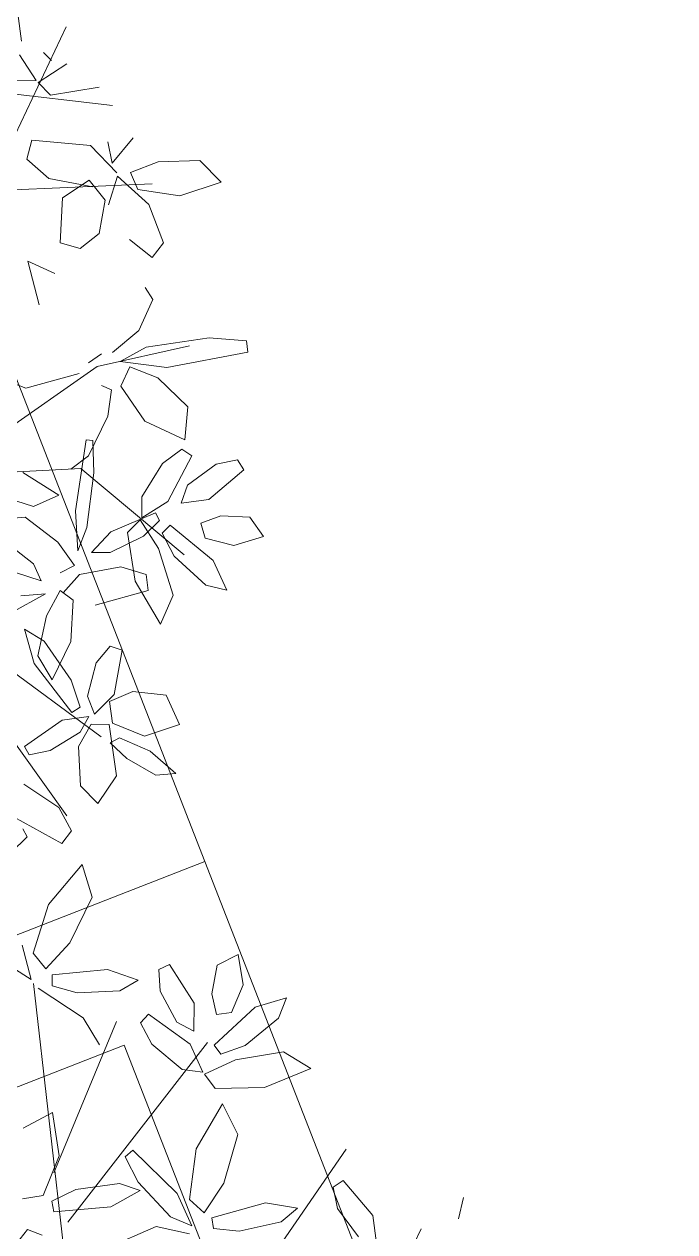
# Model space of a CAD drawing. Header units: millimetres. Extents: x 4980 to 19099, y 3891 to 5773.
# Drawn here: x 5564.32 to 5587.26, y 4434.4 to 4476.94 of the extents above; entities that cross this region are included whole.
import ezdxf

# ---------------------------------------------------------------- set-up
doc = ezdxf.new("R2010")
doc.units = ezdxf.units.MM
doc.layers.add('no3_ahşap gorunus on kalın', color=34, linetype='Continuous', lineweight=20)
doc.layers.add('no3_ölçü tefriş', color=252, linetype='Continuous', lineweight=0)

# ---------------------------------------------------------------- blocks, each defined once
blk = doc.blocks.new('p34')
at = {"color": 68}
for p, q in [((1685.294, -14118.438), (1684.949, -14119.593)), ((1686.489, -14119.835), (1685.294, -14118.438)), ((1684.949, -14119.593), (1685.738, -14121.191)), ((1687.031, -14121.555), (1686.489, -14119.835)), ((1685.738, -14121.191), (1686.597, -14122.104)), ((1687.116, -14122.482), (1687.424, -14121.267)), ((1679.642, -14122.701), (1679.81, -14121.624)), ((1679.81, -14121.624), (1680.556, -14122)), ((1686.597, -14122.104), (1687.031, -14121.555)), ((1680.556, -14122), (1680.748, -14123.009)), ((1681.371, -14123.339), (1682.229, -14121.966)), ((1682.229, -14121.966), (1682.611, -14122.14)), ((1682.611, -14122.14), (1682.568, -14122.911)), ((1683.335, -14122.517), (1684.416, -14122.139)), ((1684.416, -14122.139), (1686.37, -14122.324)), ((1686.37, -14122.324), (1686.371, -14122.701)), ((1687.794, -14122.038), (1687.116, -14122.482)), ((1680.052, -14123.668), (1679.642, -14122.701)), ((1683.99, -14122.893), (1683.335, -14122.517)), ((1686.371, -14122.701), (1685.497, -14122.955)), ((1678.405, -14123.875), (1678.119, -14123.164)), ((1678.119, -14123.164), (1679.223, -14123.492)), ((1680.748, -14123.009), (1680.586, -14123.742)), ((1682.568, -14122.911), (1681.987, -14124.007)), ((1685.497, -14122.955), (1683.99, -14122.893)), ((1685.284, -14123.84), (1686.868, -14122.79)), ((1679.223, -14123.492), (1680.671, -14124.82)), ((1681.381, -14124.322), (1681.371, -14123.339)), ((1679.573, -14124.831), (1678.405, -14123.875)), ((1680.586, -14123.742), (1680.052, -14123.668)), ((1681.987, -14124.007), (1681.381, -14124.322)), ((1681.519, -14124.785), (1682.979, -14123.718)), ((1683.264, -14124.026), (1682.866, -14124.778)), ((1682.979, -14123.718), (1683.264, -14124.026)), ((1684.711, -14124.793), (1685.284, -14123.84)), ((1680.433, -14125.139), (1679.573, -14124.831)), ((1680.671, -14124.82), (1680.433, -14125.139)), ((1681.074, -14125.768), (1681.519, -14124.785)), ((1682.866, -14124.778), (1681.801, -14125.667)), ((1677.269, -14125.649), (1678.225, -14125.068)), ((1678.225, -14125.068), (1679.922, -14125.339)), ((1678.903, -14126.316), (1677.269, -14125.649)), ((1679.922, -14125.339), (1681.012, -14125.841)), ((1681.801, -14125.667), (1681.074, -14125.768)), ((1681.012, -14125.841), (1680.639, -14126.347)), ((1680.639, -14126.347), (1678.903, -14126.316)), ((1680.385, -14126.889), (1679.849, -14127.968)), ((1681.324, -14128.47), (1680.385, -14126.889)), ((1686.147, -14128.698), (1686.38, -14127.164)), ((1686.38, -14127.164), (1687.41, -14127.715)), ((1679.849, -14127.968), (1680.352, -14129.678)), ((1681.564, -14130.257), (1681.324, -14128.47)), ((1682.001, -14130.04), (1683.549, -14128.504)), ((1683.549, -14128.504), (1683.82, -14128.736)), ((1686.713, -14130.086), (1686.147, -14128.698)), ((1683.82, -14128.736), (1683.369, -14129.629)), ((1675.098, -14130.847), (1676.139, -14129.606)), ((1676.139, -14129.606), (1676.493, -14129.832)), ((1676.493, -14129.832), (1676.343, -14130.589)), ((1680.352, -14129.678), (1681.042, -14130.723)), ((1683.369, -14129.629), (1682.233, -14130.863)), ((1684.031, -14129.676), (1683.299, -14129.929)), ((1683.299, -14129.929), (1684.331, -14130.496)), ((1685.572, -14129.886), (1684.031, -14129.676)), ((1686.415, -14130.294), (1685.572, -14129.886)), ((1677.758, -14130.572), (1678.887, -14130.385)), ((1678.887, -14130.385), (1680.781, -14130.901)), ((1681.042, -14130.723), (1681.564, -14130.257)), ((1681.489, -14131.185), (1682.001, -14130.04)), ((1686.349, -14130.665), (1686.415, -14130.294)), ((1687.45, -14130.202), (1686.713, -14130.086)), ((1678.339, -14131.055), (1677.758, -14130.572)), ((1684.331, -14130.496), (1686.349, -14130.665)), ((1679.813, -14131.374), (1678.339, -14131.055)), ((1680.717, -14131.273), (1679.813, -14131.374)), ((1680.781, -14130.901), (1680.717, -14131.273)), ((1682.233, -14130.863), (1681.489, -14131.185)), ((1681.564, -14131.465), (1682.739, -14131.196)), ((1682.739, -14131.196), (1684.522, -14131.968))]:
    blk.add_line(p, q, dxfattribs=at)
at = {"color": 44}
for p, q in [((1685.654, -14135.103), (1687.026, -14122.623)), ((1686.342, -14129.293), (1684.107, -14123.977)), ((1685.85, -14131.036), (1680.9, -14124.728)), ((1679.44, -14133.399), (1676.031, -14128.502)), ((1676.283, -14137.346), (1673.404, -14131.319)), ((1682.755, -14132.766), (1671.775, -14134.094)), ((1676.318, -14137.098), (1670.396, -14136.858)), ((1677.216, -14146.653), (1672.35, -14143.293)), ((1683.379, -14145.161), (1673.489, -14159.11)), ((1672.948, -14146.882), (1669.312, -14149.94)), ((1678.323, -14147.141), (1672.948, -14146.882)), ((1678.77, -14151.506), (1672.265, -14156.333))]:
    blk.add_line(p, q, dxfattribs=at)
at = {"color": 66}
for p, q in [((1672.087, -14130.966), (1671.902, -14130.222)), ((1674.972, -14131.821), (1675.098, -14130.847)), ((1676.343, -14130.589), (1675.616, -14131.594)), ((1686.764, -14131.488), (1687.271, -14131.287)), ((1687.271, -14131.287), (1688.052, -14132.266)), ((1674.2, -14132.216), (1673.92, -14132.499)), ((1674.467, -14133.211), (1675.044, -14132.3)), ((1673.386, -14132.626), (1674.396, -14133.275)), ((1674.396, -14133.275), (1673.956, -14133.724)), ((1675.201, -14133.212), (1674.467, -14133.211)), ((1673.956, -14133.724), (1672.241, -14133.452)), ((1671.792, -14136.131), (1671.058, -14135.243)), ((1671.638, -14136.465), (1672.554, -14135.503)), ((1671.951, -14135.381), (1671.792, -14136.131)), ((1672.554, -14135.503), (1674.621, -14135.305)), ((1674.621, -14135.305), (1674.8, -14135.974)), ((1670.178, -14136.083), (1671.155, -14136.461)), ((1674.8, -14135.974), (1674.036, -14136.66)), ((1670.508, -14137.585), (1671.613, -14136.585)), ((1671.155, -14136.461), (1670.892, -14137.062)), ((1671.613, -14136.585), (1671.927, -14137.595)), ((1672.054, -14137.426), (1672.614, -14136.724)), ((1674.036, -14136.66), (1672.481, -14136.956)), ((1672.614, -14136.724), (1673.558, -14137.339)), ((1672.267, -14138.604), (1672.054, -14137.426)), ((1673.558, -14137.339), (1673.639, -14138.924)), ((1673.639, -14138.924), (1672.934, -14139.129)), ((1673.828, -14140.004), (1674.787, -14139.573)), ((1674.787, -14139.573), (1674.396, -14141.103))]:
    blk.add_line(p, q, dxfattribs=at)
at = {"color": 64}
for p, q in [((1667.963, -14136.813), (1668.711, -14136.044)), ((1668.711, -14136.044), (1670.178, -14136.083)), ((1669.418, -14137.287), (1667.963, -14136.813)), ((1670.892, -14137.062), (1669.418, -14137.287)), ((1670.004, -14138.943), (1670.508, -14137.585)), ((1671.196, -14138.819), (1670.402, -14139.461)), ((1672.934, -14139.129), (1672.267, -14138.604)), ((1670.402, -14139.461), (1670.004, -14138.943)), ((1670.648, -14140.517), (1670.379, -14140.941)), ((1670.379, -14140.941), (1670.877, -14142.023)), ((1667.087, -14142.407), (1668.406, -14142.289)), ((1668.406, -14142.289), (1670.62, -14142.611)), ((1670.877, -14142.023), (1671.814, -14142.803)), ((1667.041, -14142.803), (1667.087, -14142.407)), ((1672.35, -14143.293), (1669.101, -14142.57)), ((1670.62, -14142.611), (1671.541, -14143.118)), ((1669.901, -14143.33), (1667.041, -14142.803)), ((1671.541, -14143.118), (1669.901, -14143.33)), ((1672.654, -14143.156), (1672.205, -14142.847)), ((1670.213, -14143.7), (1671.205, -14143.304)), ((1671.205, -14143.304), (1671.52, -14143.981)), ((1674.868, -14144.038), (1672.993, -14143.53)), ((1675.992, -14143.603), (1674.868, -14144.038)), ((1669.162, -14144.725), (1670.213, -14143.7)), ((1671.52, -14143.981), (1670.683, -14145.224)), ((1672.203, -14143.96), (1671.858, -14144.112)), ((1671.858, -14144.112), (1671.99, -14145.039)), ((1669.279, -14145.887), (1669.162, -14144.725)), ((1670.683, -14145.224), (1669.279, -14145.887)), ((1671.99, -14145.039), (1672.675, -14146.436)), ((1672.521, -14145.896), (1672.49, -14147.033)), ((1672.75, -14145.871), (1672.521, -14145.896)), ((1673.139, -14148.365), (1672.75, -14145.871)), ((1669.034, -14146.453), (1669.379, -14146.214)), ((1669.889, -14148.048), (1669.034, -14146.453)), ((1669.379, -14146.214), (1670.068, -14146.713)), ((1672.675, -14146.436), (1673.293, -14146.902)), ((1668.178, -14146.749), (1669.183, -14147.476)), ((1670.068, -14146.713), (1670.801, -14147.891)), ((1674.984, -14147.01), (1673.725, -14147.811)), ((1672.49, -14147.033), (1672.742, -14148.961)), ((1669.183, -14147.476), (1669.41, -14148.12)), ((1673.725, -14147.811), (1674.614, -14148.215)), ((1674.614, -14148.215), (1675.987, -14147.762)), ((1670.8, -14148.625), (1669.889, -14148.048)), ((1670.801, -14147.891), (1670.8, -14148.625)), ((1670.324, -14148.446), (1670.175, -14148.723)), ((1670.216, -14149.706), (1670.864, -14148.697)), ((1671.898, -14149.117), (1670.324, -14148.446)), ((1670.864, -14148.697), (1671.313, -14149.137)), ((1673.063, -14149.776), (1673.139, -14148.365)), ((1674.911, -14148.582), (1673.766, -14149.466)), ((1675.883, -14148.668), (1674.911, -14148.582)), ((1670.175, -14148.723), (1670.744, -14149.27)), ((1671.313, -14149.137), (1671.041, -14150.851)), ((1672.577, -14149.841), (1671.898, -14149.117)), ((1672.742, -14148.961), (1673.063, -14149.776)), ((1670.744, -14149.27), (1671.925, -14149.847)), ((1673.766, -14149.466), (1673.178, -14150.295)), ((1675.658, -14149.415), (1674.63, -14150.233)), ((1671.925, -14149.847), (1672.577, -14149.841)), ((1671.551, -14150.344), (1673.011, -14150.615)), ((1673.178, -14150.295), (1673.683, -14150.55)), ((1674.63, -14150.233), (1674.355, -14150.825)), ((1673.011, -14150.615), (1673.583, -14151.255)), ((1674.355, -14150.825), (1675.301, -14150.522)), ((1673.687, -14151.171), (1673.239, -14151.517)), ((1674.182, -14152.059), (1673.687, -14151.171)), ((1673.239, -14151.517), (1673.327, -14152.977))]:
    blk.add_line(p, q, dxfattribs=at)
at = {"color": 62}
for p, q in [((1667.195, -14146.953), (1667.421, -14146.6)), ((1668.436, -14147.994), (1667.195, -14146.953)), ((1667.421, -14146.6), (1668.178, -14146.749)), ((1669.41, -14148.12), (1668.436, -14147.994)), ((1666.521, -14149.301), (1666.997, -14148.615)), ((1666.997, -14148.615), (1668.023, -14148.565)), ((1668.023, -14148.565), (1668.726, -14148.827)), ((1668.289, -14150.142), (1669.805, -14148.893)), ((1668.726, -14148.827), (1668.579, -14149.346)), ((1669.805, -14148.893), (1670.088, -14149.173)), ((1667.564, -14149.618), (1666.521, -14149.301)), ((1668.579, -14149.346), (1667.564, -14149.618)), ((1670.088, -14149.173), (1669.663, -14149.982)), ((1669.663, -14149.982), (1668.556, -14151.005)), ((1669.711, -14151.349), (1670.216, -14149.706)), ((1667.812, -14151.191), (1668.289, -14150.142)), ((1670.652, -14150.619), (1671.551, -14150.344)), ((1670.584, -14151.181), (1670.652, -14150.619)), ((1668.556, -14151.005), (1667.812, -14151.191)), ((1671.041, -14150.851), (1670.154, -14152.377)), ((1672.459, -14151.69), (1670.584, -14151.181)), ((1670.154, -14152.377), (1669.711, -14151.349)), ((1675.078, -14151.351), (1674.204, -14151.291)), ((1674.204, -14151.291), (1675.445, -14151.967)), ((1674.487, -14153.473), (1674.182, -14152.059)), ((1674.267, -14152.955), (1674.958, -14152.529)), ((1674.958, -14152.529), (1674.615, -14153.736)), ((1673.32, -14154.338), (1674.267, -14152.955)), ((1671.517, -14153.284), (1671.935, -14153.146)), ((1671.803, -14154.85), (1671.517, -14153.284)), ((1671.935, -14153.146), (1672.437, -14153.723)), ((1673.327, -14152.977), (1673.991, -14154.313)), ((1672.437, -14153.723), (1672.747, -14154.9)), ((1674.615, -14153.736), (1673.303, -14155.478)), ((1673.991, -14154.313), (1674.487, -14153.473)), ((1673.002, -14155.287), (1673.32, -14154.338)), ((1669.507, -14155.911), (1669.974, -14154.874)), ((1669.974, -14154.874), (1671.14, -14154.741)), ((1671.14, -14154.741), (1671.974, -14155.085)), ((1672.494, -14155.54), (1671.803, -14154.85)), ((1671.974, -14155.085), (1671.863, -14155.856)), ((1672.747, -14154.9), (1672.494, -14155.54)), ((1673.303, -14155.478), (1673.002, -14155.287)), ((1670.734, -14156.315), (1669.507, -14155.911)), ((1671.863, -14155.856), (1670.734, -14156.315)), ((1671.733, -14157.713), (1671.985, -14155.906)), ((1671.985, -14155.906), (1672.615, -14155.885)), ((1672.615, -14155.885), (1673.065, -14156.674)), ((1673.012, -14156.164), (1672.7, -14155.611)), ((1672.7, -14155.611), (1673.642, -14155.743)), ((1673.642, -14155.743), (1674.972, -14156.661)), ((1674.072, -14156.809), (1673.012, -14156.164)), ((1671.624, -14156.377), (1670.539, -14156.848)), ((1671.362, -14157.106), (1671.953, -14156.552)), ((1671.953, -14156.552), (1671.624, -14156.377)), ((1673.065, -14156.674), (1673.005, -14158.062)), ((1674.972, -14156.661), (1674.811, -14156.956)), ((1670.539, -14156.848), (1669.638, -14157.633)), ((1670.347, -14157.695), (1671.362, -14157.106)), ((1674.811, -14156.956), (1674.072, -14156.809)), ((1669.638, -14157.633), (1670.347, -14157.695)), ((1672.396, -14158.685), (1671.733, -14157.713)), ((1673.005, -14158.062), (1672.396, -14158.685)), ((1673.771, -14158.816), (1675.003, -14157.987)), ((1673.323, -14159.642), (1673.771, -14158.816)), ((1675.363, -14159.139), (1673.668, -14160.09)), ((1673.668, -14160.09), (1673.323, -14159.642)), ((1675.038, -14159.565), (1674.888, -14159.842)), ((1674.888, -14159.842), (1675.458, -14160.39))]:
    blk.add_line(p, q, dxfattribs=at)

msp = doc.modelspace()

# ---------------------------------------------------------------- linework, layer by layer
at = {"layer": 'no3_ahşap gorunus on kalın', "extrusion": (-0.000424385, 0.002254, 0.999997), "elevation": 7.391}
for points in [[(5538.082, 4434.71), (5493.834, 4548.029), (5526.437, 4560.759), (5570.685, 4447.44), (5538.082, 4434.71)], [(5584.149, 4316.733), (5538.082, 4434.71), (5570.685, 4447.44), (5616.752, 4329.463), (5584.149, 4316.733)]]:
    msp.add_lwpolyline(points, dxfattribs=at)
msp.add_lwpolyline([(5586.988, 4323.209), (5544.558, 4431.871), (5567.846, 4440.964), (5610.276, 4332.302)], close=True, dxfattribs=at)

# ---------------------------------------------------------------- block references
at = {"layer": 'no3_ölçü tefriş', "xscale": -1, "rotation": 0.2328300535295913}
for p in [(7181.763, 18614.844, -1.099), (7194.277, 18572.503, -1.331)]:
    msp.add_blockref('p34', p, dxfattribs=at)

doc.saveas('drawing.dxf')
